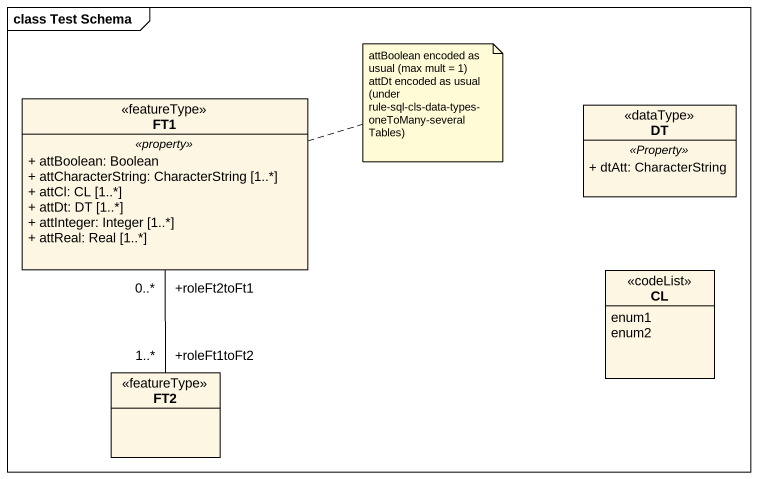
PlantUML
@startuml
mainframe class Test Schema
hide circle
hide empty members
skinparam classAttributeIconSize 0
class FT1 <<featureType>> {
  .. <<property>> ..
  + attBoolean: Boolean
  + attCharacterString: CharacterString [1..*]
  + attCl: CL [1..*]
  + attDt: DT [1..*]
  + attInteger: Integer [1..*]
  + attReal: Real [1..*]
}
class DT <<dataType>> {
  .. <<Property>> ..
  + dtAtt: CharacterString
}
class CL <<codeList>> {
  enum1
  enum2
}
class FT2 <<featureType>>
FT1 "+roleFt2toFt1\n0..*" -- "+roleFt1toFt2\n1..*" FT2
note right of FT1
  attBoolean encoded as usual (max mult = 1)
  attDt encoded as usual (under rule-sql-cls-data-types-oneToMany-severalTables)
end note
@enduml
